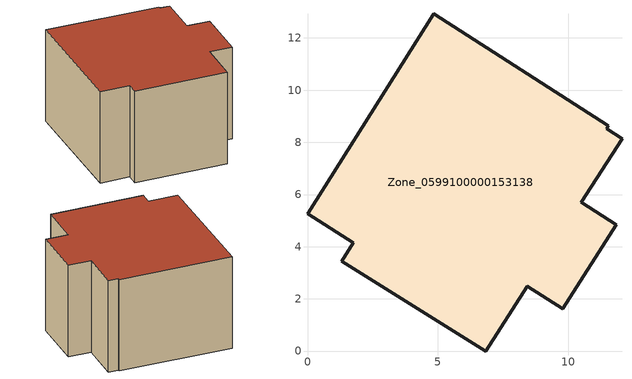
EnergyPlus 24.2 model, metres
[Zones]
Zone_0599100000153138
 floor ground (C_G): 1.31,3.45 1.75,4.16 0,5.26 4.85,12.92 11.54,8.63 11.47,8.52 12.05,8.13 10.5,5.71 11.84,4.85 9.79,1.63 8.43,2.49 6.83,0 z0
 wall outside (C_F): 1.75,4.16 1.31,3.45 6.83,0 8.43,2.49 9.79,1.63 11.84,4.85 10.5,5.71 12.05,8.13 11.47,8.52 11.54,8.63 4.85,12.92 0,5.26 1.75,4.16 z0:6.75
 roof outside (C_R): 11.54,8.63 4.85,12.92 0,5.26 1.75,4.16 1.31,3.45 6.83,0 8.43,2.49 9.79,1.63 11.84,4.85 10.5,5.71 12.05,8.13 11.47,8.52 z6.75
[BUILDING]
Pand.0599100000153138: North Axis=0; Terrain=City; Loads Convergence Tolerance Value=0.04; Temperature Convergence Tolerance Value=0.4; Solar Distribution=FullExterior; Maximum Number of Warmup Days=25; Minimum Number of Warmup Days=1
[Site:Location]
Rotterdam.The.Hague.AP_ZH_NLD Design_Conditions: Latitude=51.96; Longitude=4.45; Time Zone=1; Elevation=-4.5
[SITE:GROUNDTEMPERATURE:BUILDINGSURFACE]
18, 18, 18, 18, 18, 18, 18, 18, 18, 18, 18, 18
[MATERIAL] Thermal Absorptance=0.9; Solar Absorptance=0.7; Visible Absorptance=0.7
Name | Roughness | Thickness | Conductivity | Density | Specific Heat
G.D.1965 | MediumSmooth | 0.15 | 1 | 540 | 1210
F.D.1965 | Rough | 0.3 | 0.857143 | 1920 | 840
R.D.1965 | MediumRough | 0.2 | 0.08 | 1500 | 1000
[CONSTRUCTION]
C_G: G.D.1965
C_F: F.D.1965
C_R: R.D.1965
[ZONE]
Zone_0599100000153138: Type=1; Multiplier=1; Ceiling Height=Autocalculate; Volume=Autocalculate; Floor Area=autocalculate; Part of Total Floor Area=Yes
[ZONEINFILTRATION:DESIGNFLOWRATE]
Infil_Zone_0599100000153138: Zone or ZoneList or Space or SpaceList=Zone_0599100000153138; Schedule=AlwaysOn; Design Flow Rate Calculation Method=Flow/Area; Flow Rate per Floor Area=0.0042; Constant Term Coefficient=1; Temperature Term Coefficient=0; Velocity Term Coefficient=0; Velocity Squared Term Coefficient=0
[HVACTEMPLATE:ZONE:IDEALLOADSAIRSYSTEM]
Zone_0599100000153138: Maximum Heating Supply Air Temperature=50; Minimum Cooling Supply Air Temperature=13; Maximum Heating Supply Air Humidity Ratio=0.0156; Minimum Cooling Supply Air Humidity Ratio=0.0077; Heating Limit=NoLimit; Cooling Limit=NoLimit; Dehumidification Control Type=ConstantSensibleHeatRatio; Cooling Sensible Heat Ratio=0.7; Dehumidification Setpoint=60; Humidification Control Type=None; Humidification Setpoint=30; Outdoor Air Method=None; Outdoor Air Flow Rate per Person=0.00944; Outdoor Air Flow Rate per Zone Floor Area=0; Outdoor Air Flow Rate per Zone=0; Demand Controlled Ventilation Type=None; Outdoor Air Economizer Type=NoEconomizer; Heat Recovery Type=None; Sensible Heat Recovery Effectiveness=0.7; Latent Heat Recovery Effectiveness=0.65
[ZONECONTROL:THERMOSTAT]
ThermostatControl_Zone_0599100000153138: Zone or ZoneList=Zone_0599100000153138; Control Type Schedule=DualSetpointControlType; Control 1=Thermostat_Zone_0599100000153138; Temperature Difference Between Cutout And Setpoint=0
[THERMOSTATSETPOINT:DUALSETPOINT]
Thermostat_Zone_0599100000153138: Heating Setpoint Temperature Schedule=HeatingSetpoint_Zone_0599100000153138; Cooling Setpoint Temperature Schedule=CoolingSetpoint_Zone_0599100000153138
[SCHEDULE:COMPACT]
HeatingSetpoint_Zone_0599100000153138: Through: 12/31, For: AllDays, Until: 24:00, 21
CoolingSetpoint_Zone_0599100000153138: Through: 12/31, For: AllDays, Until: 24:00, 24
DualSetpointControlType: Through: 12/31, For: AllDays, Until: 24:00, 4
AlwaysOn: Through: 12/31, For: AllDays, Until: 24:00, 1
